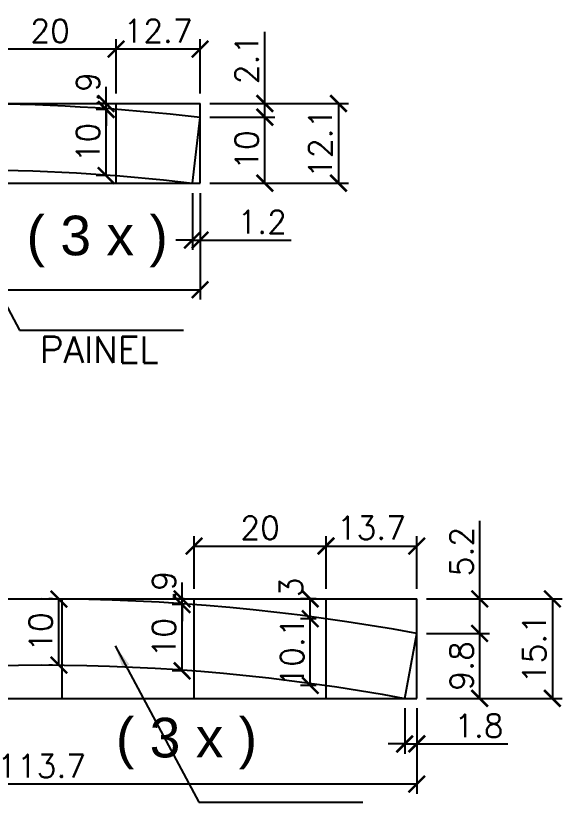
# Model space of a CAD drawing. Extents: x 2582 to 11841, y -26396 to 2611.
# Drawn here: x 2951 to 3116.8, y -624.6 to -386.4 of the extents above; entities that cross this region are included whole.
import ezdxf
from ezdxf.enums import TextEntityAlignment as Align

# ---------------------------------------------------------------- set-up
doc = ezdxf.new("R2010")
doc.units = 0
for name, color, linetype in [('COTA', 241, 'Continuous'), ('Painéis', 200, 'Continuous'), ('Romaneio', 10, 'Continuous')]:
    doc.layers.add(name, color=color, linetype=linetype)
doc.styles.add('ARIAL', font='arial.ttf')
doc.styles.add('COTA TECNICA', font='techl___.ttf', dxfattribs={"height": 10})
doc.styles.add('Romans', font='romans.shx')
doc.dimstyles.new('Cota Seção (2x)', dxfattribs={"dimtxt": 7, "dimasz": 5, "dimexe": 3, "dimexo": 3, "dimgap": 2, "dimtad": 3, "dimdec": 1, "dimlfac": 0.5, "dimzin": 12, "dimdsep": 46, "dimtxsty": 'Romans', "dimblk": 'ARCHTICK', "dimcen": 0, "dimclrd": 4, "dimclre": 4, "dimclrt": 1, "dimadec": 1, "dimazin": 3, "dimtfac": 1, "dimtdec": 1, "dimtmove": 0, "dimatfit": 3, "dimldrblk": 'OBLIQUE', "dimfxl": 1, "dimtolj": 1, "dimtzin": 12, "dimarcsym": 0})
doc.dimstyles.new('PAINEL', dxfattribs={"dimtxt": 10, "dimasz": 3, "dimexe": 3, "dimexo": 3, "dimgap": 3, "dimtad": 1, "dimdec": 1, "dimzin": 12, "dimdsep": 46, "dimtxsty": 'COTA TECNICA', "dimblk1": 'OBLIQUE', "dimblk2": 'OBLIQUE', "dimsah": 1, "dimcen": 0.9, "dimclrd": 4, "dimclre": 4, "dimclrt": 240, "dimadec": 1, "dimazin": 3, "dimtfac": 1, "dimtdec": 1, "dimtmove": 0, "dimatfit": 3, "dimfxl": 1, "dimtolj": 1, "dimtzin": 12, "dimarcsym": 0})

# ---------------------------------------------------------------- blocks, each defined once
blk = doc.blocks.new('_ArchTick')
at = {"color": 0, "linetype": 'ByBlock', "const_width": 0.15}
blk.add_lwpolyline([(-0.5, -0.5), (0.5, 0.5)], dxfattribs=at)
blk = doc.blocks.new('*D27')
at = {"layer": 'COTA', "color": 4, "linetype": 'ByBlock', "lineweight": -2, "transparency": 16777216}
for p, q in [((3009.93, -417.09), (3029.58, -417.09)), ((3026.58, -437.06), (3026.58, -417.09))]:
    blk.add_line(p, q, dxfattribs=at)
at = {"layer": 'COTA', "color": 4, "lineweight": -2, "transparency": 16777216}
blk.add_line((3009.93, -437.06), (3029.58, -437.06), dxfattribs=at)
at = {"layer": 'Defpoints', "color": 0, "linetype": 'ByBlock', "transparency": 16777216}
for p in [(3006.93, -417.09), (3026.58, -417.09), (3006.93, -437.06)]:
    blk.add_point(p, dxfattribs=at)
at = {"layer": 'COTA', "color": 4, "linetype": 'ByBlock', "lineweight": -2, "transparency": 16777216, "xscale": 5, "yscale": 5, "zscale": 5}
for p, rotation in [((3026.58, -417.09), 90), ((3026.58, -437.06), 270)]:
    blk.add_blockref('_ArchTick', p, dxfattribs=dict(at, rotation=rotation))
at = {"layer": 'COTA', "color": 1, "linetype": 'ByBlock', "transparency": 16777216, "insert": (3021.08, -427.07), "char_height": 7, "attachment_point": 5, "rotation": 90, "style": 'Romans'}
blk.add_mtext('\\A1;10', dxfattribs=at)
blk = doc.blocks.new('_Oblique')
at = {"color": 0, "linetype": 'ByBlock', "lineweight": -2}
blk.add_line((-0.5, -0.5), (0.5, 0.5), dxfattribs=at)
blk = doc.blocks.new('*D122')
at = {"layer": 'COTA', "color": 4, "linetype": 'ByBlock', "lineweight": -2, "transparency": 16777216}
for p, q in [((3026.58, -412.94), (3026.58, -391.28)), ((3009.93, -412.94), (3029.58, -412.94)), ((3026.58, -417.09), (3026.58, -412.94))]:
    blk.add_line(p, q, dxfattribs=at)
at = {"layer": 'COTA', "color": 4, "lineweight": -2, "transparency": 16777216}
blk.add_line((3009.93, -417.09), (3029.58, -417.09), dxfattribs=at)
at = {"layer": 'Defpoints', "color": 0, "linetype": 'ByBlock', "transparency": 16777216}
for p in [(3006.93, -412.94), (3026.58, -412.94), (3006.93, -417.09)]:
    blk.add_point(p, dxfattribs=at)
at = {"layer": 'COTA', "color": 4, "linetype": 'ByBlock', "lineweight": -2, "transparency": 16777216, "xscale": 5, "yscale": 5, "zscale": 5}
for p, rotation in [((3026.58, -412.94), 90), ((3026.58, -417.09), 270)]:
    blk.add_blockref('_ArchTick', p, dxfattribs=dict(at, rotation=rotation))
at = {"layer": 'COTA', "color": 1, "linetype": 'ByBlock', "transparency": 16777216, "insert": (3021.08, -399.61), "char_height": 7, "attachment_point": 5, "rotation": 90, "style": 'Romans'}
blk.add_mtext('\\A1;2.1', dxfattribs=at)
blk = doc.blocks.new('*D28')
at = {"layer": 'COTA', "color": 4, "lineweight": -2, "transparency": 16777216}
blk.add_line((3009.93, -412.94), (3051.91, -412.94), dxfattribs=at)
at = {"layer": 'COTA', "color": 4, "linetype": 'ByBlock', "lineweight": -2, "transparency": 16777216}
for p, q in [((3048.91, -412.94), (3048.91, -437.06)), ((3009.93, -437.06), (3051.91, -437.06))]:
    blk.add_line(p, q, dxfattribs=at)
at = {"layer": 'Defpoints', "color": 0, "linetype": 'ByBlock', "transparency": 16777216}
for p in [(3006.93, -412.94), (3006.93, -437.06), (3048.91, -437.06)]:
    blk.add_point(p, dxfattribs=at)
at = {"layer": 'COTA', "color": 4, "linetype": 'ByBlock', "lineweight": -2, "transparency": 16777216, "xscale": 5, "yscale": 5, "zscale": 5}
for p, rotation in [((3048.91, -412.94), 90), ((3048.91, -437.06), 270)]:
    blk.add_blockref('_ArchTick', p, dxfattribs=dict(at, rotation=rotation))
at = {"layer": 'COTA', "color": 1, "linetype": 'ByBlock', "transparency": 16777216, "insert": (3043.41, -425), "char_height": 7, "attachment_point": 5, "rotation": 90, "style": 'Romans'}
blk.add_mtext('\\A1;12.1', dxfattribs=at)
blk = doc.blocks.new('*D129')
at = {"layer": 'COTA', "color": 4, "lineweight": -2, "transparency": 16777216}
blk.add_line((3004.6, -440.06), (3004.6, -457.31), dxfattribs=at)
at = {"layer": 'COTA', "color": 4, "linetype": 'ByBlock', "lineweight": -2, "transparency": 16777216}
for p, q in [((3006.93, -440.06), (3006.93, -457.31)), ((3004.6, -454.31), (2999.6, -454.31)), ((3004.6, -454.31), (3006.93, -454.31)), ((3006.93, -454.31), (3034.6, -454.31))]:
    blk.add_line(p, q, dxfattribs=at)
at = {"layer": 'Defpoints', "color": 0, "linetype": 'ByBlock', "transparency": 16777216}
for p in [(3004.6, -437.06), (3006.93, -437.06), (3006.93, -454.31)]:
    blk.add_point(p, dxfattribs=at)
at = {"layer": 'COTA', "color": 4, "linetype": 'ByBlock', "lineweight": -2, "transparency": 16777216, "xscale": 5, "yscale": 5, "zscale": 5}
blk.add_blockref('_ArchTick', (3004.6, -454.31), dxfattribs=at)
at = {"layer": 'COTA', "color": 4, "linetype": 'ByBlock', "lineweight": -2, "transparency": 16777216, "xscale": 5, "yscale": 5, "zscale": 5, "rotation": 180}
blk.add_blockref('_ArchTick', (3006.93, -454.31), dxfattribs=at)
at = {"layer": 'COTA', "color": 1, "linetype": 'ByBlock', "transparency": 16777216, "insert": (3025.76, -448.81), "char_height": 7, "attachment_point": 5, "style": 'Romans'}
blk.add_mtext('\\A1;1.2', dxfattribs=at)
blk = doc.blocks.new('*D139')
at = {"layer": 'COTA', "color": 4, "lineweight": -2, "transparency": 16777216}
blk.add_line((3068.99, -596.13), (3068.99, -609.93), dxfattribs=at)
at = {"layer": 'COTA', "color": 4, "linetype": 'ByBlock', "lineweight": -2, "transparency": 16777216}
for p, q in [((3072.64, -596.13), (3072.64, -609.93)), ((3068.99, -606.93), (3063.99, -606.93)), ((3068.99, -606.93), (3072.64, -606.93)), ((3072.64, -606.93), (3100.3, -606.93))]:
    blk.add_line(p, q, dxfattribs=at)
at = {"layer": 'Defpoints', "color": 0, "linetype": 'ByBlock', "transparency": 16777216}
for p in [(3068.99, -593.13), (3072.64, -593.13), (3072.64, -606.93)]:
    blk.add_point(p, dxfattribs=at)
at = {"layer": 'COTA', "color": 4, "linetype": 'ByBlock', "lineweight": -2, "transparency": 16777216, "xscale": 5, "yscale": 5, "zscale": 5}
blk.add_blockref('_ArchTick', (3068.99, -606.93), dxfattribs=at)
at = {"layer": 'COTA', "color": 4, "linetype": 'ByBlock', "lineweight": -2, "transparency": 16777216, "xscale": 5, "yscale": 5, "zscale": 5, "rotation": 180}
blk.add_blockref('_ArchTick', (3072.64, -606.93), dxfattribs=at)
at = {"layer": 'COTA', "color": 1, "linetype": 'ByBlock', "transparency": 16777216, "insert": (3091.47, -601.43), "char_height": 7, "attachment_point": 5, "style": 'Romans'}
blk.add_mtext('\\A1;1.8', dxfattribs=at)
blk = doc.blocks.new('*D217')
at = {"layer": 'COTA', "color": 4, "linetype": 'ByBlock', "lineweight": -2, "transparency": 16777216}
for p, q in [((3075.64, -573.47), (3094.72, -573.47)), ((3091.72, -593.13), (3091.72, -573.47))]:
    blk.add_line(p, q, dxfattribs=at)
at = {"layer": 'COTA', "color": 4, "lineweight": -2, "transparency": 16777216}
blk.add_line((3075.64, -593.13), (3094.72, -593.13), dxfattribs=at)
at = {"layer": 'Defpoints', "color": 0, "linetype": 'ByBlock', "transparency": 16777216}
for p in [(3072.64, -573.47), (3091.72, -573.47), (3072.64, -593.13)]:
    blk.add_point(p, dxfattribs=at)
at = {"layer": 'COTA', "color": 4, "linetype": 'ByBlock', "lineweight": -2, "transparency": 16777216, "xscale": 5, "yscale": 5, "zscale": 5}
for p, rotation in [((3091.72, -573.47), 90), ((3091.72, -593.13), 270)]:
    blk.add_blockref('_ArchTick', p, dxfattribs=dict(at, rotation=rotation))
at = {"layer": 'COTA', "color": 1, "linetype": 'ByBlock', "transparency": 16777216, "insert": (3086.22, -583.3), "char_height": 7, "attachment_point": 5, "rotation": 90, "style": 'Romans'}
blk.add_mtext('\\A1;9.8', dxfattribs=at)
blk = doc.blocks.new('*D218')
at = {"layer": 'COTA', "color": 4, "linetype": 'ByBlock', "lineweight": -2, "transparency": 16777216}
for p, q in [((3091.72, -563), (3091.72, -539.34)), ((3075.64, -563), (3094.72, -563)), ((3091.72, -573.47), (3091.72, -563))]:
    blk.add_line(p, q, dxfattribs=at)
at = {"layer": 'COTA', "color": 4, "lineweight": -2, "transparency": 16777216}
blk.add_line((3075.64, -573.47), (3094.72, -573.47), dxfattribs=at)
at = {"layer": 'Defpoints', "color": 0, "linetype": 'ByBlock', "transparency": 16777216}
for p in [(3072.64, -563), (3091.72, -563), (3072.64, -573.47)]:
    blk.add_point(p, dxfattribs=at)
at = {"layer": 'COTA', "color": 4, "linetype": 'ByBlock', "lineweight": -2, "transparency": 16777216, "xscale": 5, "yscale": 5, "zscale": 5}
for p, rotation in [((3091.72, -563), 90), ((3091.72, -573.47), 270)]:
    blk.add_blockref('_ArchTick', p, dxfattribs=dict(at, rotation=rotation))
at = {"layer": 'COTA', "color": 1, "linetype": 'ByBlock', "transparency": 16777216, "insert": (3086.22, -548.67), "char_height": 7, "attachment_point": 5, "rotation": 90, "style": 'Romans'}
blk.add_mtext('\\A1;5.2', dxfattribs=at)
blk = doc.blocks.new('*D43')
at = {"layer": 'COTA', "color": 4, "lineweight": -2, "transparency": 16777216}
blk.add_line((3075.64, -563), (3116.76, -563), dxfattribs=at)
at = {"layer": 'COTA', "color": 4, "linetype": 'ByBlock', "lineweight": -2, "transparency": 16777216}
for p, q in [((3113.76, -563), (3113.76, -593.13)), ((3075.64, -593.13), (3116.76, -593.13))]:
    blk.add_line(p, q, dxfattribs=at)
at = {"layer": 'Defpoints', "color": 0, "linetype": 'ByBlock', "transparency": 16777216}
for p in [(3072.64, -563), (3072.64, -593.13), (3113.76, -593.13)]:
    blk.add_point(p, dxfattribs=at)
at = {"layer": 'COTA', "color": 4, "linetype": 'ByBlock', "lineweight": -2, "transparency": 16777216, "xscale": 5, "yscale": 5, "zscale": 5}
for p, rotation in [((3113.76, -563), 90), ((3113.76, -593.13), 270)]:
    blk.add_blockref('_ArchTick', p, dxfattribs=dict(at, rotation=rotation))
at = {"layer": 'COTA', "color": 1, "linetype": 'ByBlock', "transparency": 16777216, "insert": (3108.26, -578.07), "char_height": 7, "attachment_point": 5, "rotation": 90, "style": 'Romans'}
blk.add_mtext('\\A1;15.1', dxfattribs=at)
blk = doc.blocks.new('*D846')
at = {"layer": 'COTA', "color": 4, "lineweight": -2, "transparency": 16777216}
blk.add_line((2861.47, -440.06), (2861.47, -472.36), dxfattribs=at)
at = {"layer": 'COTA', "color": 4, "linetype": 'ByBlock', "lineweight": -2, "transparency": 16777216}
for p, q in [((3006.93, -440.06), (3006.93, -472.36)), ((2861.47, -469.36), (3006.93, -469.36))]:
    blk.add_line(p, q, dxfattribs=at)
at = {"layer": 'Defpoints', "color": 0, "linetype": 'ByBlock', "transparency": 16777216}
for p in [(2861.47, -437.06), (3006.93, -437.06), (3006.93, -469.36)]:
    blk.add_point(p, dxfattribs=at)
at = {"layer": 'COTA', "color": 4, "linetype": 'ByBlock', "lineweight": -2, "transparency": 16777216, "xscale": 5, "yscale": 5, "zscale": 5, "rotation": 180}
blk.add_blockref('_ArchTick', (2861.47, -469.36), dxfattribs=at)
at = {"layer": 'COTA', "color": 4, "linetype": 'ByBlock', "lineweight": -2, "transparency": 16777216, "xscale": 5, "yscale": 5, "zscale": 5}
blk.add_blockref('_ArchTick', (3006.93, -469.36), dxfattribs=at)
at = {"layer": 'COTA', "color": 1, "linetype": 'ByBlock', "transparency": 16777216, "insert": (2934.2, -463.86), "char_height": 7, "attachment_point": 5, "style": 'Romans'}
blk.add_mtext('\\A1;72.7', dxfattribs=at)
blk = doc.blocks.new('*D851')
at = {"layer": 'COTA', "color": 4, "linetype": 'ByBlock', "lineweight": -2, "transparency": 16777216}
for p, q in [((2978.47, -414.74), (2975.43, -414.74)), ((2978.43, -434.79), (2978.43, -414.74))]:
    blk.add_line(p, q, dxfattribs=at)
at = {"layer": 'COTA', "color": 4, "lineweight": -2, "transparency": 16777216}
blk.add_line((2978.47, -434.79), (2975.43, -434.79), dxfattribs=at)
at = {"layer": 'Defpoints', "color": 0, "linetype": 'ByBlock', "transparency": 16777216}
for p in [(2978.43, -414.74), (2981.47, -414.74), (2981.47, -434.79)]:
    blk.add_point(p, dxfattribs=at)
at = {"layer": 'COTA', "color": 4, "linetype": 'ByBlock', "lineweight": -2, "transparency": 16777216, "xscale": 5, "yscale": 5, "zscale": 5}
for p, rotation in [((2978.43, -414.74), 90), ((2978.43, -434.79), 270)]:
    blk.add_blockref('_ArchTick', p, dxfattribs=dict(at, rotation=rotation))
at = {"layer": 'COTA', "color": 1, "linetype": 'ByBlock', "transparency": 16777216, "insert": (2972.93, -424.77), "char_height": 7, "attachment_point": 5, "rotation": 90, "style": 'Romans'}
blk.add_mtext('\\A1;10', dxfattribs=at)
blk = doc.blocks.new('*D852')
at = {"layer": 'COTA', "color": 4, "linetype": 'ByBlock', "lineweight": -2, "transparency": 16777216}
for p, q in [((2978.43, -412.94), (2978.43, -407.94)), ((2978.47, -412.94), (2975.43, -412.94)), ((2978.43, -414.74), (2978.43, -412.94)), ((2978.43, -414.74), (2978.43, -419.74))]:
    blk.add_line(p, q, dxfattribs=at)
at = {"layer": 'COTA', "color": 4, "lineweight": -2, "transparency": 16777216}
blk.add_line((2978.47, -414.74), (2975.43, -414.74), dxfattribs=at)
at = {"layer": 'Defpoints', "color": 0, "linetype": 'ByBlock', "transparency": 16777216}
for p in [(2978.43, -412.94), (2981.47, -412.94), (2981.47, -414.74)]:
    blk.add_point(p, dxfattribs=at)
at = {"layer": 'COTA', "color": 4, "linetype": 'ByBlock', "lineweight": -2, "transparency": 16777216, "xscale": 5, "yscale": 5, "zscale": 5}
for p, rotation in [((2978.43, -412.94), 270), ((2978.43, -414.74), 90)]:
    blk.add_blockref('_ArchTick', p, dxfattribs=dict(at, rotation=rotation))
at = {"layer": 'COTA', "color": 1, "linetype": 'ByBlock', "transparency": 16777216, "insert": (2972.93, -407.94), "char_height": 7, "attachment_point": 5, "rotation": 90, "style": 'Romans'}
blk.add_mtext('\\A1;.9', dxfattribs=at)
blk = doc.blocks.new('*D854')
at = {"layer": 'COTA', "color": 4, "linetype": 'ByBlock', "lineweight": -2, "transparency": 16777216}
for p, q in [((2981.47, -409.94), (2981.47, -393.45)), ((3006.93, -396.45), (2981.47, -396.45))]:
    blk.add_line(p, q, dxfattribs=at)
at = {"layer": 'COTA', "color": 4, "lineweight": -2, "transparency": 16777216}
blk.add_line((3006.93, -409.94), (3006.93, -393.45), dxfattribs=at)
at = {"layer": 'Defpoints', "color": 0, "linetype": 'ByBlock', "transparency": 16777216}
for p in [(2981.47, -396.45), (2981.47, -412.94), (3006.93, -412.94)]:
    blk.add_point(p, dxfattribs=at)
at = {"layer": 'COTA', "color": 4, "linetype": 'ByBlock', "lineweight": -2, "transparency": 16777216, "xscale": 5, "yscale": 5, "zscale": 5, "rotation": 180}
blk.add_blockref('_ArchTick', (2981.47, -396.45), dxfattribs=at)
at = {"layer": 'COTA', "color": 4, "linetype": 'ByBlock', "lineweight": -2, "transparency": 16777216, "xscale": 5, "yscale": 5, "zscale": 5}
blk.add_blockref('_ArchTick', (3006.93, -396.45), dxfattribs=at)
at = {"layer": 'COTA', "color": 1, "linetype": 'ByBlock', "transparency": 16777216, "insert": (2994.2, -390.95), "char_height": 7, "attachment_point": 5, "style": 'Romans'}
blk.add_mtext('\\A1;12.7', dxfattribs=at)
blk = doc.blocks.new('*D855')
at = {"layer": 'COTA', "color": 4, "linetype": 'ByBlock', "lineweight": -2, "transparency": 16777216}
for p, q in [((2941.47, -409.94), (2941.47, -393.45)), ((2981.47, -396.45), (2941.47, -396.45))]:
    blk.add_line(p, q, dxfattribs=at)
at = {"layer": 'COTA', "color": 4, "lineweight": -2, "transparency": 16777216}
blk.add_line((2981.47, -409.94), (2981.47, -393.45), dxfattribs=at)
at = {"layer": 'Defpoints', "color": 0, "linetype": 'ByBlock', "transparency": 16777216}
for p in [(2941.47, -396.45), (2941.47, -412.94), (2981.47, -412.94)]:
    blk.add_point(p, dxfattribs=at)
at = {"layer": 'COTA', "color": 4, "linetype": 'ByBlock', "lineweight": -2, "transparency": 16777216, "xscale": 5, "yscale": 5, "zscale": 5, "rotation": 180}
blk.add_blockref('_ArchTick', (2941.47, -396.45), dxfattribs=at)
at = {"layer": 'COTA', "color": 4, "linetype": 'ByBlock', "lineweight": -2, "transparency": 16777216, "xscale": 5, "yscale": 5, "zscale": 5}
blk.add_blockref('_ArchTick', (2981.47, -396.45), dxfattribs=at)
at = {"layer": 'COTA', "color": 1, "linetype": 'ByBlock', "transparency": 16777216, "insert": (2961.47, -390.95), "char_height": 7, "attachment_point": 5, "style": 'Romans'}
blk.add_mtext('\\A1;20', dxfattribs=at)
blk = doc.blocks.new('*D873')
at = {"layer": 'COTA', "color": 4, "linetype": 'ByBlock', "lineweight": -2, "transparency": 16777216}
for p, q in [((2962.14, -563.03), (2961.12, -563.03)), ((2964.12, -583.04), (2964.12, -563.03))]:
    blk.add_line(p, q, dxfattribs=at)
at = {"layer": 'COTA', "color": 4, "lineweight": -2, "transparency": 16777216}
blk.add_line((2962.14, -583.04), (2961.12, -583.04), dxfattribs=at)
at = {"layer": 'Defpoints', "color": 0, "linetype": 'ByBlock', "transparency": 16777216}
for p in [(2964.12, -563.03), (2965.14, -563.03), (2965.14, -583.04)]:
    blk.add_point(p, dxfattribs=at)
at = {"layer": 'COTA', "color": 4, "linetype": 'ByBlock', "lineweight": -2, "transparency": 16777216, "xscale": 5, "yscale": 5, "zscale": 5}
for p, rotation in [((2964.12, -563.03), 90), ((2964.12, -583.04), 270)]:
    blk.add_blockref('_ArchTick', p, dxfattribs=dict(at, rotation=rotation))
at = {"layer": 'COTA', "color": 1, "linetype": 'ByBlock', "transparency": 16777216, "insert": (2958.62, -573.04), "char_height": 7, "attachment_point": 5, "rotation": 90, "style": 'Romans'}
blk.add_mtext('\\A1;10', dxfattribs=at)
blk = doc.blocks.new('*D875')
at = {"layer": 'COTA', "color": 4, "linetype": 'ByBlock', "lineweight": -2, "transparency": 16777216}
for p, q in [((3002.14, -564.73), (2998.47, -564.73)), ((3001.47, -584.78), (3001.47, -564.73))]:
    blk.add_line(p, q, dxfattribs=at)
at = {"layer": 'COTA', "color": 4, "lineweight": -2, "transparency": 16777216}
blk.add_line((3002.14, -584.78), (2998.47, -584.78), dxfattribs=at)
at = {"layer": 'Defpoints', "color": 0, "linetype": 'ByBlock', "transparency": 16777216}
for p in [(3001.47, -564.73), (3005.14, -564.73), (3005.14, -584.78)]:
    blk.add_point(p, dxfattribs=at)
at = {"layer": 'COTA', "color": 4, "linetype": 'ByBlock', "lineweight": -2, "transparency": 16777216, "xscale": 5, "yscale": 5, "zscale": 5}
for p, rotation in [((3001.47, -564.73), 90), ((3001.47, -584.78), 270)]:
    blk.add_blockref('_ArchTick', p, dxfattribs=dict(at, rotation=rotation))
at = {"layer": 'COTA', "color": 1, "linetype": 'ByBlock', "transparency": 16777216, "insert": (2995.97, -574.75), "char_height": 7, "attachment_point": 5, "rotation": 90, "style": 'Romans'}
blk.add_mtext('\\A1;10', dxfattribs=at)
blk = doc.blocks.new('*D876')
at = {"layer": 'COTA', "color": 4, "linetype": 'ByBlock', "lineweight": -2, "transparency": 16777216}
for p, q in [((3001.47, -563), (3001.47, -558)), ((3002.14, -563), (2998.47, -563)), ((3001.47, -564.73), (3001.47, -563)), ((3001.47, -564.73), (3001.47, -569.73))]:
    blk.add_line(p, q, dxfattribs=at)
at = {"layer": 'COTA', "color": 4, "lineweight": -2, "transparency": 16777216}
blk.add_line((3002.14, -564.73), (2998.47, -564.73), dxfattribs=at)
at = {"layer": 'Defpoints', "color": 0, "linetype": 'ByBlock', "transparency": 16777216}
for p in [(3001.47, -563), (3005.14, -563), (3005.14, -564.73)]:
    blk.add_point(p, dxfattribs=at)
at = {"layer": 'COTA', "color": 4, "linetype": 'ByBlock', "lineweight": -2, "transparency": 16777216, "xscale": 5, "yscale": 5, "zscale": 5}
for p, rotation in [((3001.47, -563), 270), ((3001.47, -564.73), 90)]:
    blk.add_blockref('_ArchTick', p, dxfattribs=dict(at, rotation=rotation))
at = {"layer": 'COTA', "color": 1, "linetype": 'ByBlock', "transparency": 16777216, "insert": (2995.97, -559.01), "char_height": 7, "attachment_point": 5, "rotation": 90, "style": 'Romans'}
blk.add_mtext('\\A1;.9', dxfattribs=at)
blk = doc.blocks.new('*D877')
at = {"layer": 'COTA', "color": 4, "linetype": 'ByBlock', "lineweight": -2, "transparency": 16777216}
for p, q in [((3042.14, -569), (3037.35, -569)), ((3040.35, -589.2), (3040.35, -569))]:
    blk.add_line(p, q, dxfattribs=at)
at = {"layer": 'COTA', "color": 4, "lineweight": -2, "transparency": 16777216}
blk.add_line((3042.14, -589.2), (3037.35, -589.2), dxfattribs=at)
at = {"layer": 'Defpoints', "color": 0, "linetype": 'ByBlock', "transparency": 16777216}
for p in [(3040.35, -569), (3045.14, -569), (3045.14, -589.2)]:
    blk.add_point(p, dxfattribs=at)
at = {"layer": 'COTA', "color": 4, "linetype": 'ByBlock', "lineweight": -2, "transparency": 16777216, "xscale": 5, "yscale": 5, "zscale": 5}
for p, rotation in [((3040.35, -569), 90), ((3040.35, -589.2), 270)]:
    blk.add_blockref('_ArchTick', p, dxfattribs=dict(at, rotation=rotation))
at = {"layer": 'COTA', "color": 1, "linetype": 'ByBlock', "transparency": 16777216, "insert": (3034.85, -579.1), "char_height": 7, "attachment_point": 5, "rotation": 90, "style": 'Romans'}
blk.add_mtext('\\A1;10.1', dxfattribs=at)
blk = doc.blocks.new('*D878')
at = {"layer": 'COTA', "color": 4, "linetype": 'ByBlock', "lineweight": -2, "transparency": 16777216}
for p, q in [((3042.14, -563), (3037.35, -563)), ((3040.35, -569), (3040.35, -563))]:
    blk.add_line(p, q, dxfattribs=at)
at = {"layer": 'COTA', "color": 4, "lineweight": -2, "transparency": 16777216}
blk.add_line((3042.14, -569), (3037.35, -569), dxfattribs=at)
at = {"layer": 'Defpoints', "color": 0, "linetype": 'ByBlock', "transparency": 16777216}
for p in [(3040.35, -563), (3045.14, -563), (3045.14, -569)]:
    blk.add_point(p, dxfattribs=at)
at = {"layer": 'COTA', "color": 4, "linetype": 'ByBlock', "lineweight": -2, "transparency": 16777216, "xscale": 5, "yscale": 5, "zscale": 5}
for p, rotation in [((3040.35, -563), 90), ((3040.35, -569), 270)]:
    blk.add_blockref('_ArchTick', p, dxfattribs=dict(at, rotation=rotation))
at = {"layer": 'COTA', "color": 1, "linetype": 'ByBlock', "transparency": 16777216, "insert": (3034.49, -559.51), "char_height": 7, "attachment_point": 5, "rotation": 90, "style": 'Romans'}
blk.add_mtext('\\A1;3', dxfattribs=at)
blk = doc.blocks.new('*D881')
at = {"layer": 'COTA', "color": 4, "lineweight": -2, "transparency": 16777216}
blk.add_line((3005.14, -560), (3005.14, -543.98), dxfattribs=at)
at = {"layer": 'COTA', "color": 4, "linetype": 'ByBlock', "lineweight": -2, "transparency": 16777216}
for p, q in [((3045.14, -560), (3045.14, -543.98)), ((3005.14, -546.98), (3045.14, -546.98))]:
    blk.add_line(p, q, dxfattribs=at)
at = {"layer": 'Defpoints', "color": 0, "linetype": 'ByBlock', "transparency": 16777216}
for p in [(3045.14, -546.98), (3005.14, -563), (3045.14, -563)]:
    blk.add_point(p, dxfattribs=at)
at = {"layer": 'COTA', "color": 4, "linetype": 'ByBlock', "lineweight": -2, "transparency": 16777216, "xscale": 5, "yscale": 5, "zscale": 5, "rotation": 180}
blk.add_blockref('_ArchTick', (3005.14, -546.98), dxfattribs=at)
at = {"layer": 'COTA', "color": 4, "linetype": 'ByBlock', "lineweight": -2, "transparency": 16777216, "xscale": 5, "yscale": 5, "zscale": 5}
blk.add_blockref('_ArchTick', (3045.14, -546.98), dxfattribs=at)
at = {"layer": 'COTA', "color": 1, "linetype": 'ByBlock', "transparency": 16777216, "insert": (3025.14, -541.48), "char_height": 7, "attachment_point": 5, "style": 'Romans'}
blk.add_mtext('\\A1;20', dxfattribs=at)
blk = doc.blocks.new('*D882')
at = {"layer": 'COTA', "color": 4, "lineweight": -2, "transparency": 16777216}
blk.add_line((3045.14, -560), (3045.14, -543.98), dxfattribs=at)
at = {"layer": 'COTA', "color": 4, "linetype": 'ByBlock', "lineweight": -2, "transparency": 16777216}
for p, q in [((3072.64, -560), (3072.64, -543.98)), ((3045.14, -546.98), (3072.64, -546.98))]:
    blk.add_line(p, q, dxfattribs=at)
at = {"layer": 'Defpoints', "color": 0, "linetype": 'ByBlock', "transparency": 16777216}
for p in [(3072.64, -546.98), (3045.14, -563), (3072.64, -563)]:
    blk.add_point(p, dxfattribs=at)
at = {"layer": 'COTA', "color": 4, "linetype": 'ByBlock', "lineweight": -2, "transparency": 16777216, "xscale": 5, "yscale": 5, "zscale": 5, "rotation": 180}
blk.add_blockref('_ArchTick', (3045.14, -546.98), dxfattribs=at)
at = {"layer": 'COTA', "color": 4, "linetype": 'ByBlock', "lineweight": -2, "transparency": 16777216, "xscale": 5, "yscale": 5, "zscale": 5}
blk.add_blockref('_ArchTick', (3072.64, -546.98), dxfattribs=at)
at = {"layer": 'COTA', "color": 1, "linetype": 'ByBlock', "transparency": 16777216, "insert": (3058.89, -541.48), "char_height": 7, "attachment_point": 5, "style": 'Romans'}
blk.add_mtext('\\A1;13.7', dxfattribs=at)
blk = doc.blocks.new('*D883')
at = {"layer": 'COTA', "color": 4, "linetype": 'ByBlock', "lineweight": -2, "transparency": 16777216}
for p, q in [((2845.14, -596.13), (2845.14, -622.1)), ((3072.64, -619.1), (2845.14, -619.1))]:
    blk.add_line(p, q, dxfattribs=at)
at = {"layer": 'COTA', "color": 4, "lineweight": -2, "transparency": 16777216}
blk.add_line((3072.64, -596.13), (3072.64, -622.1), dxfattribs=at)
at = {"layer": 'Defpoints', "color": 0, "linetype": 'ByBlock', "transparency": 16777216}
for p in [(2845.14, -593.13), (3072.64, -593.13), (2845.14, -619.1)]:
    blk.add_point(p, dxfattribs=at)
at = {"layer": 'COTA', "color": 4, "linetype": 'ByBlock', "lineweight": -2, "transparency": 16777216, "xscale": 5, "yscale": 5, "zscale": 5, "rotation": 180}
blk.add_blockref('_ArchTick', (2845.14, -619.1), dxfattribs=at)
at = {"layer": 'COTA', "color": 4, "linetype": 'ByBlock', "lineweight": -2, "transparency": 16777216, "xscale": 5, "yscale": 5, "zscale": 5}
blk.add_blockref('_ArchTick', (3072.64, -619.1), dxfattribs=at)
at = {"layer": 'COTA', "color": 1, "linetype": 'ByBlock', "transparency": 16777216, "insert": (2958.89, -613.6), "char_height": 7, "attachment_point": 5, "style": 'Romans'}
blk.add_mtext('\\A1;113.7', dxfattribs=at)

msp = doc.modelspace()

# ---------------------------------------------------------------- linework, layer by layer
at = {"layer": 'COTA', "linetype": 'ByBlock'}
for p, q in [((2861.47, -412.94), (3006.93, -412.94)), ((2981.47, -437.06), (2981.47, -412.94)), ((3006.93, -437.06), (3006.93, -412.94)), ((2861.47, -437.06), (3006.93, -437.06)), ((2845.14, -563), (3072.64, -563)), ((2965.14, -593.13), (2965.14, -563)), ((3005.14, -593.13), (3005.14, -563)), ((3045.14, -593.13), (3045.14, -563)), ((3072.64, -593.13), (3072.64, -563)), ((2845.14, -593.13), (3072.64, -593.13))]:
    msp.add_line(p, q, dxfattribs=at)
at = {"layer": 'Painéis'}
for points in [[(2863.8, -437.06, -0.0584), (3004.6, -437.06), (3006.93, -417.19, 0.0584), (2861.47, -417.19)], [(2845.14, -573.42), (2848.53, -593.13, -0.091898), (3068.99, -593.13), (3072.64, -573.47, 0.091794)]]:
    msp.add_lwpolyline(points, format="xyb", close=True, dxfattribs=at)

# ---------------------------------------------------------------- texts
at = {"color": 240, "insert": (2994.33, -483.47), "char_height": 8, "attachment_point": 3, "style": 'Romans'}
msp.add_mtext('\\A1;PAINEL', dxfattribs=at)
at = {"layer": 'Romaneio', "color": 255, "linetype": 'ByBlock', "style": 'ARIAL'}
for p in [(2975.74, -452.92), (3002.82, -605.02)]:
    msp.add_text('( 3 x )', height=12, dxfattribs=at).set_placement(p, align=Align.MIDDLE_CENTER)

# ---------------------------------------------------------------- dimensions: what is measured, and where the dimension line sits
at = {"layer": 'COTA', "linetype": 'ByBlock'}
for base, p1, p2, picture, middle in [((2941.47, -396.45), (2981.47, -412.94), (2941.47, -412.94), '*D855', (2961.47, -390.95)), ((3045.14, -546.98), (3005.14, -563), (3045.14, -563), '*D881', (3025.14, -541.48)), ((3072.6365, -546.976), (3045.1419, -563.0022), (3072.6365, -563.0022), '*D882', (3058.8892, -541.476))]:
    dim = msp.add_linear_dim(base=base, p1=p1, p2=p2, dimstyle='Cota Seção (2x)', override={"dimtmove": 1}, dxfattribs=at)
    dim.commit()
    dim.dimension.update_dxf_attribs({"geometry": picture, "text_midpoint": middle})
for base, p1, p2, picture, middle in [((2981.47, -396.45), (3006.93, -412.94), (2981.47, -412.94), '*D854', (2994.2, -390.95)), ((3006.93, -469.36), (2861.47, -437.06), (3006.93, -437.06), '*D846', (2934.2, -463.86)), ((3006.93, -454.31), (3004.6, -437.06), (3006.93, -437.06), '*D129', (3025.76, -448.81)), ((2845.1419, -619.1046), (3072.6365, -593.132), (2845.1419, -593.132), '*D883', (2958.8892, -613.6046)), ((3072.64, -606.93), (3068.99, -593.13), (3072.64, -593.13), '*D139', (3091.47, -601.43))]:
    dim = msp.add_linear_dim(base=base, p1=p1, p2=p2, dimstyle='Cota Seção (2x)', dxfattribs=at)
    dim.commit()
    dim.dimension.update_dxf_attribs({"geometry": picture, "text_midpoint": middle})
for base, p1, p2, picture, middle in [((3026.58, -412.94), (3006.93, -417.09), (3006.93, -412.94), '*D122', (3021.08, -399.61)), ((2978.43, -414.74), (2981.47, -434.79), (2981.47, -414.74), '*D851', (2972.93, -424.77)), ((3048.91, -437.06), (3006.93, -412.94), (3006.93, -437.06), '*D28', (3043.41, -425)), ((3026.58, -417.09), (3006.93, -437.06), (3006.93, -417.09), '*D27', (3021.08, -427.07)), ((3091.72, -563), (3072.64, -573.47), (3072.64, -563), '*D218', (3086.22, -548.67)), ((2964.12, -563.03), (2965.14, -583.04), (2965.14, -563.03), '*D873', (2958.62, -573.04)), ((3001.47, -564.73), (3005.14, -584.78), (3005.14, -564.73), '*D875', (2995.97, -574.75)), ((3113.76, -593.13), (3072.64, -563), (3072.64, -593.13), '*D43', (3108.26, -578.07)), ((3091.72, -573.47), (3072.64, -593.13), (3072.64, -573.47), '*D217', (3086.22, -583.3))]:
    dim = msp.add_linear_dim(base=base, p1=p1, p2=p2, angle=90, dimstyle='Cota Seção (2x)', dxfattribs=at)
    dim.commit()
    dim.dimension.update_dxf_attribs({"geometry": picture, "text_midpoint": middle})
for base, p1, p2, picture, middle in [((2978.43, -412.94), (2981.47, -414.74), (2981.47, -412.94), '*D852', (2978.43, -407.94)), ((3001.47, -563), (3005.14, -564.73), (3005.14, -563), '*D876', (3001.47, -559.01)), ((3040.35, -563), (3045.14, -569), (3045.14, -563), '*D878', (3039.99, -559.51))]:
    dim = msp.add_linear_dim(base=base, p1=p1, p2=p2, angle=90, dimstyle='Cota Seção (2x)', override={"dimtmove": 1}, dxfattribs=at)
    dim.commit()
    dim.dimension.update_dxf_attribs({"geometry": picture, "text_midpoint": middle, "dimtype": 160})
dim = msp.add_linear_dim(base=(3040.35, -569), p1=(3045.14, -589.2), p2=(3045.14, -569), angle=90, dimstyle='Cota Seção (2x)', dxfattribs=at)
dim.commit()
dim.dimension.update_dxf_attribs({"geometry": '*D877', "text_midpoint": (3040.35, -579.1), "dimtype": 160})

# ---------------------------------------------------------------- leaders
at = {"annotation_type": 0, "has_hookline": 1, "hookline_direction": 1, "horizontal_direction": (-1, 0, 0)}
for points in [[(2926.84, -434.26), (2952.23, -481.62), (2997.92, -481.62)], [(2981.18, -577.25), (3006.58, -624.61), (3052.27, -624.61)]]:
    msp.add_leader(points, dimstyle='PAINEL', override={"dimasz": 7}, dxfattribs=at)

doc.saveas('drawing.dxf')
